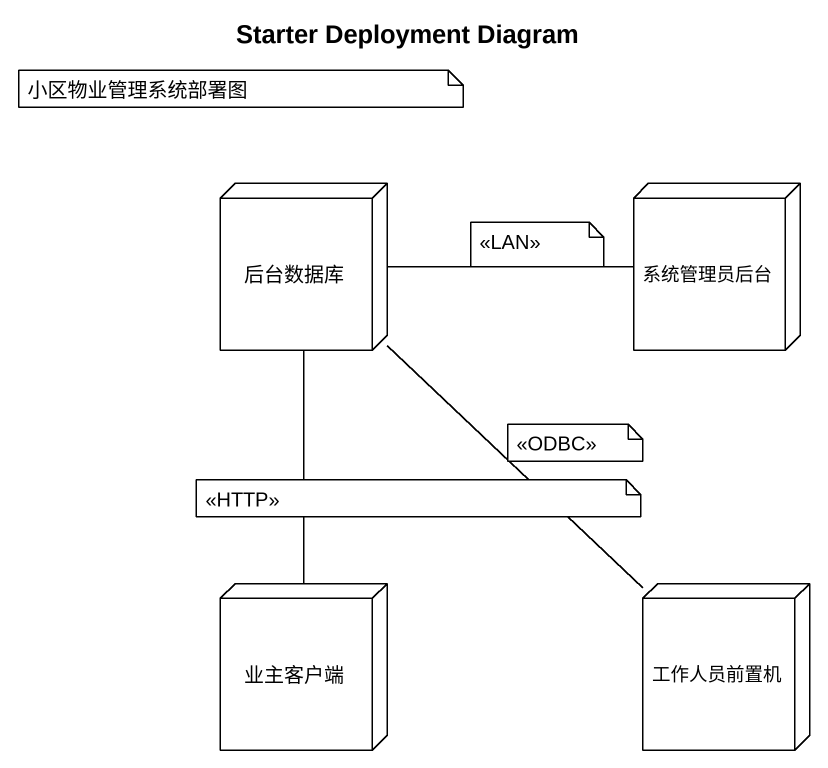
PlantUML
@startuml
title Starter Deployment Diagram
node 后台数据库
node 系统管理员后台
node 业主客户端
node 工作人员前置机
后台数据库 -right- 系统管理员后台
后台数据库 -- 业主客户端
后台数据库 -- 工作人员前置机
note as N1
  小区物业管理系统部署图
end note
note as N2
  <<LAN>>
end note
note as N3
  <<ODBC>>
end note
note as N4
  <<HTTP>>
end note
@enduml
